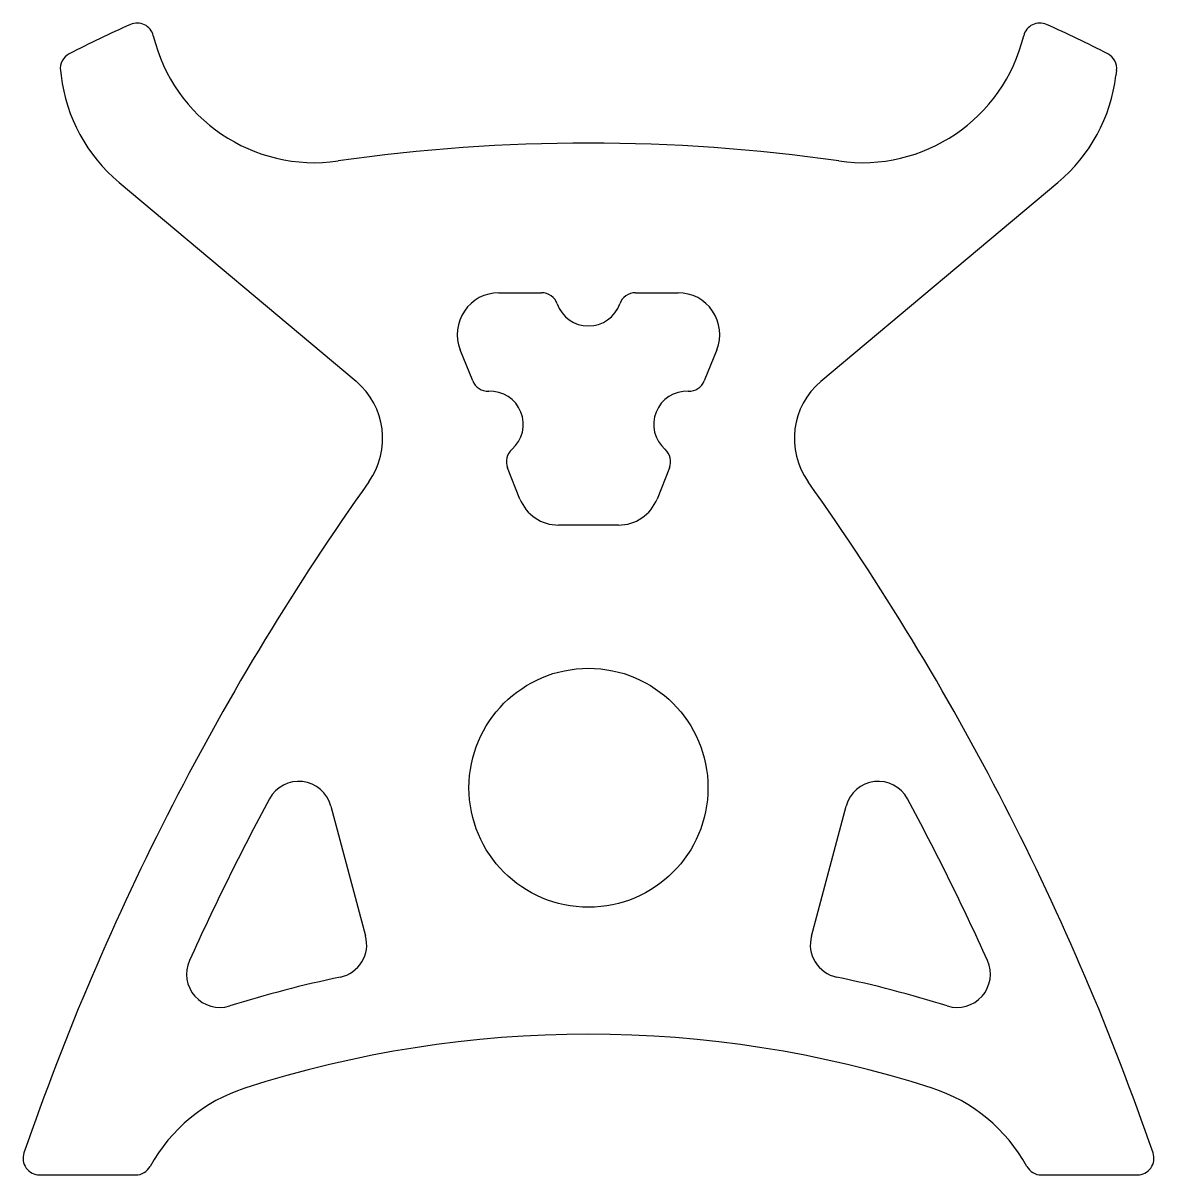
# Model space of a CAD drawing. Extents: x 2298.1 to 2366.2, y 1257 to 1326.4.
import ezdxf

# ---------------------------------------------------------------- set-up
doc = ezdxf.new("R2010")
doc.units = 0
doc.layers.get('0').update_dxf_attribs({"linetype": 'CONTINUOUS'})

msp = doc.modelspace()

# ---------------------------------------------------------------- linework, layer by layer
for p, q in [((2300.312, 1323.537), (2300.349, 1323.236)), ((2363.946, 1323.537), (2363.909, 1323.236)), ((2303.847, 1316.794), (2318.122, 1304.816)), ((2346.137, 1304.816), (2360.412, 1316.794)), ((2326.723, 1310.149), (2329.301, 1310.149)), ((2334.958, 1310.149), (2337.535, 1310.149)), ((2325.151, 1304.847), (2324.402, 1306.721)), ((2339.857, 1306.721), (2339.107, 1304.847)), ((2328.001, 1297.721), (2327.252, 1299.595)), ((2337.007, 1299.595), (2336.258, 1297.721)), ((2333.937, 1296.149), (2330.322, 1296.149)), ((2316.6, 1279.221), (2318.699, 1271.388)), ((2345.56, 1271.387), (2347.659, 1279.221)), ((2299.061, 1256.987), (2304.845, 1256.987)), ((2359.414, 1256.987), (2365.198, 1256.987))]:
    msp.add_line(p, q)
msp.add_circle((2332.129, 1280.32), 7.2)
for centre, radius, start, end in [((2332.129, 1264.17), 68, 113.94408, 117.39141), ((2304.938, 1325.404), 1, 13.5993, 113.94408), ((2359.321, 1325.404), 1, 66.05592, 166.4007), ((2332.129, 1264.17), 68, 62.60859, 66.05592), ((2315.629, 1327.991), 10, 193.5993, 278.17757), ((2348.629, 1327.991), 10, 261.82243, 346.4007), ((2301.305, 1323.658), 1, 117.39141, 187), ((2362.954, 1323.658), 1, 353, 62.60859), ((2310.275, 1324.454), 10, 187, 230), ((2353.984, 1324.454), 10, 310, 353), ((2332.129, 1213.17), 106, 81.82243, 98.17757), ((2326.723, 1307.649), 2.5, 90, 201.79476), ((2329.301, 1309.149), 1, 19.47122, 90), ((2334.958, 1309.149), 1, 90, 160.52878), ((2337.535, 1307.649), 2.5, 338.20524, 90), ((2332.129, 1310.149), 2, 199.47122, 340.52878), ((2315.229, 1301.369), 4.5, 324.63598, 50), ((2326.08, 1305.218), 1, 201.79476, 272.32354), ((2338.179, 1305.218), 1, 267.67646, 338.20524), ((2349.03, 1301.369), 4.5, 130, 215.36402), ((2326.202, 1302.221), 2, 311.26598, 92.32354), ((2338.057, 1302.221), 2, 87.67646, 228.73402), ((2328.18, 1299.966), 1, 131.26598, 201.79476), ((2336.079, 1299.966), 1, 338.20524, 48.73402), ((2449.378, 1206.161), 160, 144.63598, 160.97685), ((2214.881, 1206.161), 160, 19.02315, 35.36402), ((2330.322, 1298.649), 2.5, 201.79476, 270), ((2333.937, 1298.649), 2.5, 270, 338.20524), ((2314.668, 1278.703), 2, 15, 151.69731), ((2349.591, 1278.703), 2, 28.30253, 165), ((2449.377, 1206.161), 155, 151.69731, 155.71674), ((2214.881, 1206.161), 155, 24.28326, 28.30253), ((2316.767, 1270.87), 2, 281.89663, 15), ((2347.492, 1270.87), 2, 165, 258.10315), ((2309.914, 1269.082), 2, 155.71674, 287.34338), ((2354.344, 1269.082), 2, 252.65662, 24.28326), ((2332.129, 1197.948), 72.522, 101.89663, 107.34338), ((2332.129, 1197.948), 72.522, 72.65662, 78.10315), ((2332.129, 1197.948), 67.522, 72.14272, 107.85728), ((2314.49, 1252.699), 10, 107.85728, 151.26568), ((2349.768, 1252.699), 10, 28.73432, 72.14272), ((2299.061, 1257.987), 1, 160.97685, 270), ((2365.198, 1257.987), 1, 270, 19.02315), ((2304.845, 1257.987), 1, 270, 331.26568), ((2359.414, 1257.987), 1, 208.73432, 270)]:
    msp.add_arc(centre, radius, start, end)

doc.saveas('drawing.dxf')
